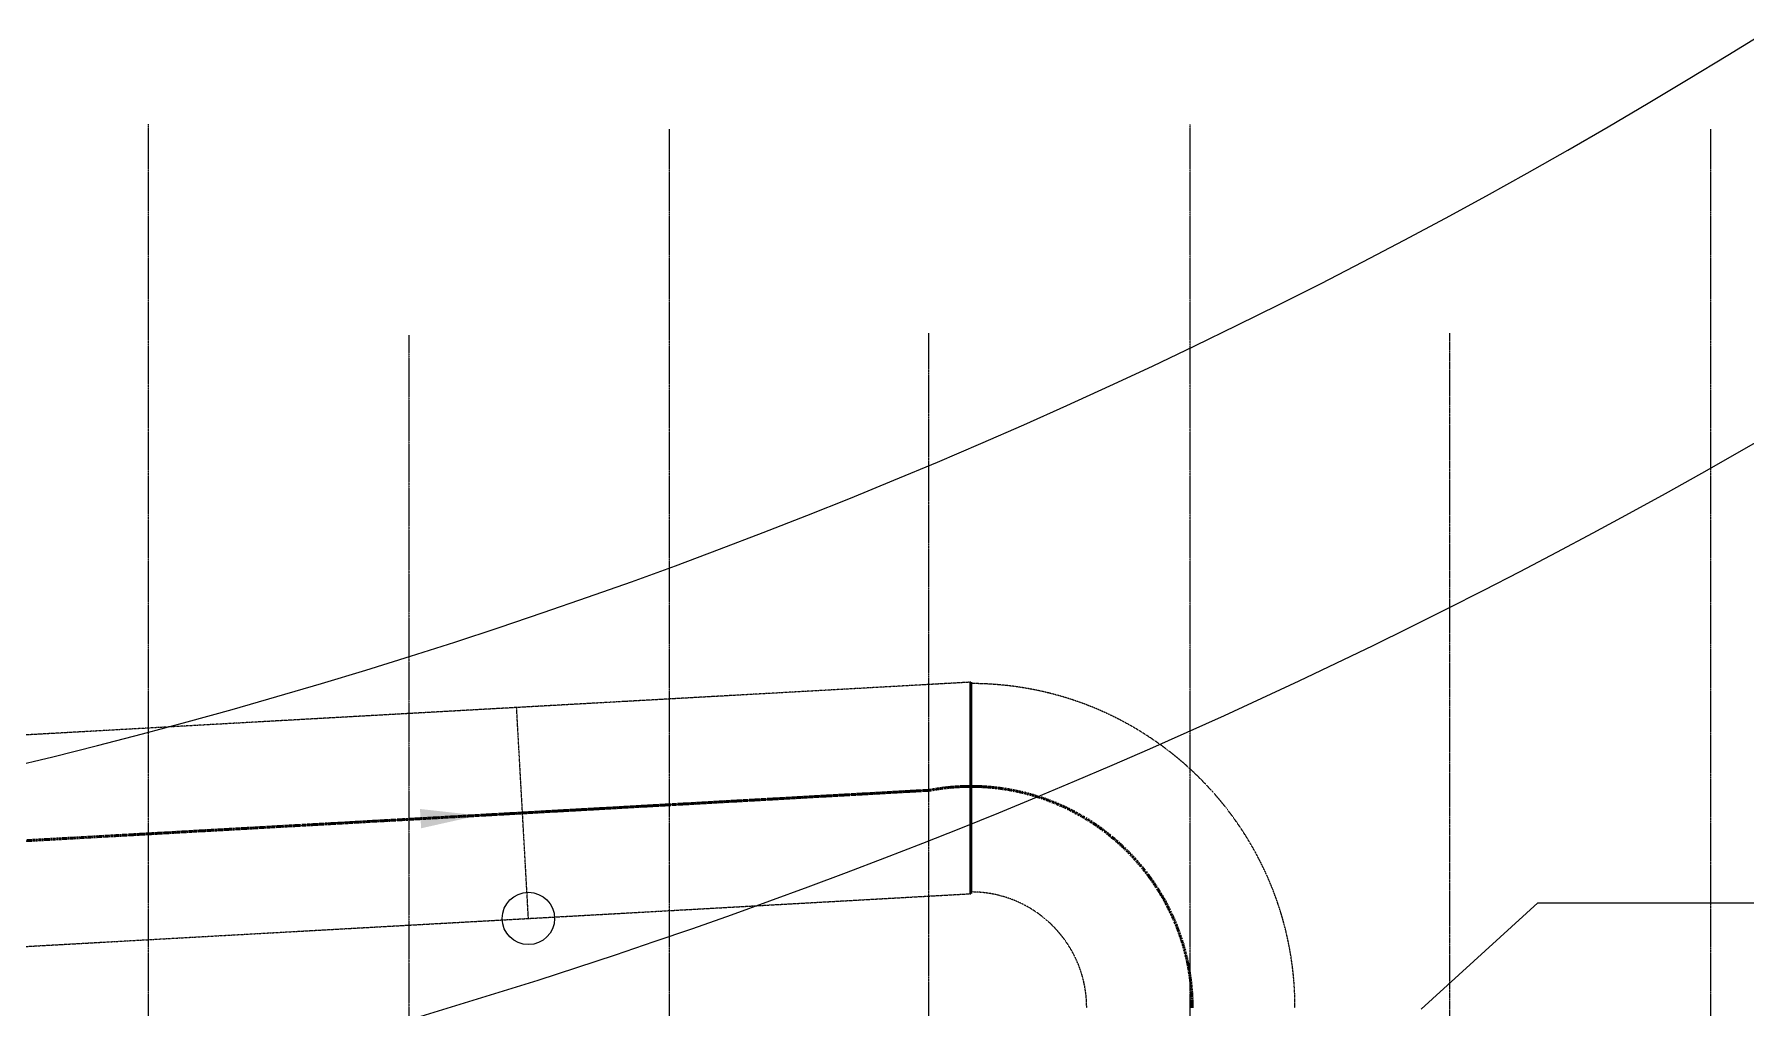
# Model space of a CAD drawing. Header units: inches. Extents: x 0 to 235202, y 0 to 361577.
# Drawn here: x 163014 to 177803, y 140400 to 148809 of the extents above; entities that cross this region are included whole.
import ezdxf
from ezdxf.enums import TextEntityAlignment as Align

# ---------------------------------------------------------------- set-up
doc = ezdxf.new("R2010")
doc.units = ezdxf.units.IN
doc.header["$MEASUREMENT"] = 0
for name, pattern in [('CENTER', [2, 1.25, -0.25, 0.25, -0.25]), ('HIDDEN', [0.375, 0.25, -0.125]), ('PHANTOM2', [1.25, 0.625, -0.125, 0.125, -0.125, 0.125, -0.125])]:
    doc.linetypes.add(name, pattern=pattern)
for name, color, linetype, lineweight in [('.5', 8, 'Continuous', 0), ('DIM', 251, 'Continuous', 0), ('hid', 8, 'HIDDEN', 0)]:
    doc.layers.add(name, color=color, linetype=linetype, lineweight=lineweight)
for name, color, linetype in [('GRID_TXT45', 4, 'Continuous'), ('M-X-BKGD', 8, 'Continuous'), ('WINDOW ELEV', 3, 'Continuous')]:
    doc.layers.add(name, color=color, linetype=linetype)
doc.styles.add('SIMPLEX', font='simplex.shx')
doc.styles.get("Standard").update_dxf_attribs({"font": 'arial.ttf'})
doc.linetypes.add('FENCE_LINE', pattern='A,0.5,-0.1,["X",Standard,S=0.1,R=0,X=-0.02,Y=-0.05],-0.1', length=0.7)

# ---------------------------------------------------------------- blocks, each defined once
blk = doc.blocks.new('FLOOR PLAN REV 2')
at = {"layer": '.5', "color": 8, "linetype": 'CENTER', "ltscale": 10}
for p, q in [((89527, 216571), (89527, 247858)), ((94027, 216571), (94027, 247815)), ((98527, 216571), (98527, 247857)), ((103027, 216571), (103027, 247816)), ((91777, 246037), (91777, 222708)), ((96267, 246053), (96267, 222708))]:
    blk.add_line(p, q, dxfattribs=at)
at = {"color": 8, "linetype": 'PHANTOM2', "ltscale": 20}
blk.add_line((100767, 246053), (100767, 222708), dxfattribs=at)
at = {"layer": 'DIM', "color": 8, "linetype": 'HIDDEN', "ltscale": 10}
for p, q in [((96633, 243039), (93637, 242872)), ((93637, 242872), (85650, 242426)), ((92809, 240998), (92707, 242820)), ((93739, 241050), (96633, 241212)), ((85751, 240605), (93739, 241050))]:
    blk.add_line(p, q, dxfattribs=at)
at = {"layer": 'DIM', "color": 8, "lineweight": 50}
for p, q in [((96633, 243039), (96633, 241214)), ((96633, 243027), (96633, 241227))]:
    blk.add_line(p, q, dxfattribs=at)
at = {"layer": 'DIM', "color": 8}
for p, q in [((96633, 242147), (96633, 243039)), ((96633, 242147), (96633, 243039)), ((96633, 242147), (96633, 242139)), ((96633, 242147), (96633, 242139)), ((96633, 242139), (96633, 242132)), ((96633, 242139), (96633, 242132)), ((96633, 242126), (96633, 242132)), ((96633, 242126), (96633, 242132)), ((96633, 242126), (96633, 242125)), ((96633, 242126), (96633, 242125)), ((96633, 241212), (96633, 242125)), ((96633, 241212), (96633, 242125))]:
    blk.add_line(p, q, dxfattribs=at)
at = {"layer": 'DIM', "color": 8, "linetype": 'PHANTOM2', "lineweight": 50, "ltscale": 20}
blk.add_line((96281, 242106), (70665, 240677), dxfattribs=at)
at = {"layer": 'DIM', "color": 8, "linetype": 'Continuous'}
for p, q in [((100522, 240214), (101531, 241134)), ((101531, 241134), (113569, 241134))]:
    blk.add_line(p, q, dxfattribs=at)
blk.add_circle((92809, 240998), 226, dxfattribs=at)
blk.add_arc((76434, 292014), 51111, 236.5614, 351.1141, dxfattribs=at)
at = {"layer": 'DIM', "color": 8, "linetype": 'FENCE_LINE', "ltscale": 25}
blk.add_arc((76434, 292014), 54111, 255.1469, 351.1141, dxfattribs=at)
at = {"layer": 'DIM', "color": 8, "linetype": 'HIDDEN', "ltscale": 10}
for radius, start in [(2800, 360), (1000, 0)]:
    blk.add_arc((96633, 240227), radius, start, 90, dxfattribs=at)
at = {"layer": 'DIM', "color": 8, "linetype": 'PHANTOM2', "lineweight": 50, "ltscale": 20}
blk.add_arc((96633, 240227), 1912, 0, 100.6266, dxfattribs=at)
at = {"layer": 'hid', "color": 8, "linetype": 'Continuous'}
blk.add_lwpolyline([(91877, 241860), (91263, 241826), (90873, 241804)], dxfattribs=at)
blk.add_solid([(91872, 241944), (92376, 241888), (91882, 241777)], dxfattribs=at)
at = {"layer": 'GRID_TXT45', "color": 8, "style": 'SIMPLEX'}
for p in [(53803, 233268), (53803, 227018), (53803, 220768)]:
    blk.add_attdef('GRD_TXT', text='', height=450, rotation=180, dxfattribs=at).set_placement(p, align=Align.MIDDLE_CENTER)
blk = doc.blocks.new('PLAN REV 1')
at = {"layer": 'WINDOW ELEV', "color": 1}
blk.add_blockref('FLOOR PLAN REV 2', (115855, -22752), dxfattribs=at)

msp = doc.modelspace()

# ---------------------------------------------------------------- block references
at = {"layer": 'M-X-BKGD', "color": 8}
msp.add_blockref('PLAN REV 1', (-41380, -77075), dxfattribs=at)

doc.saveas('drawing.dxf')
